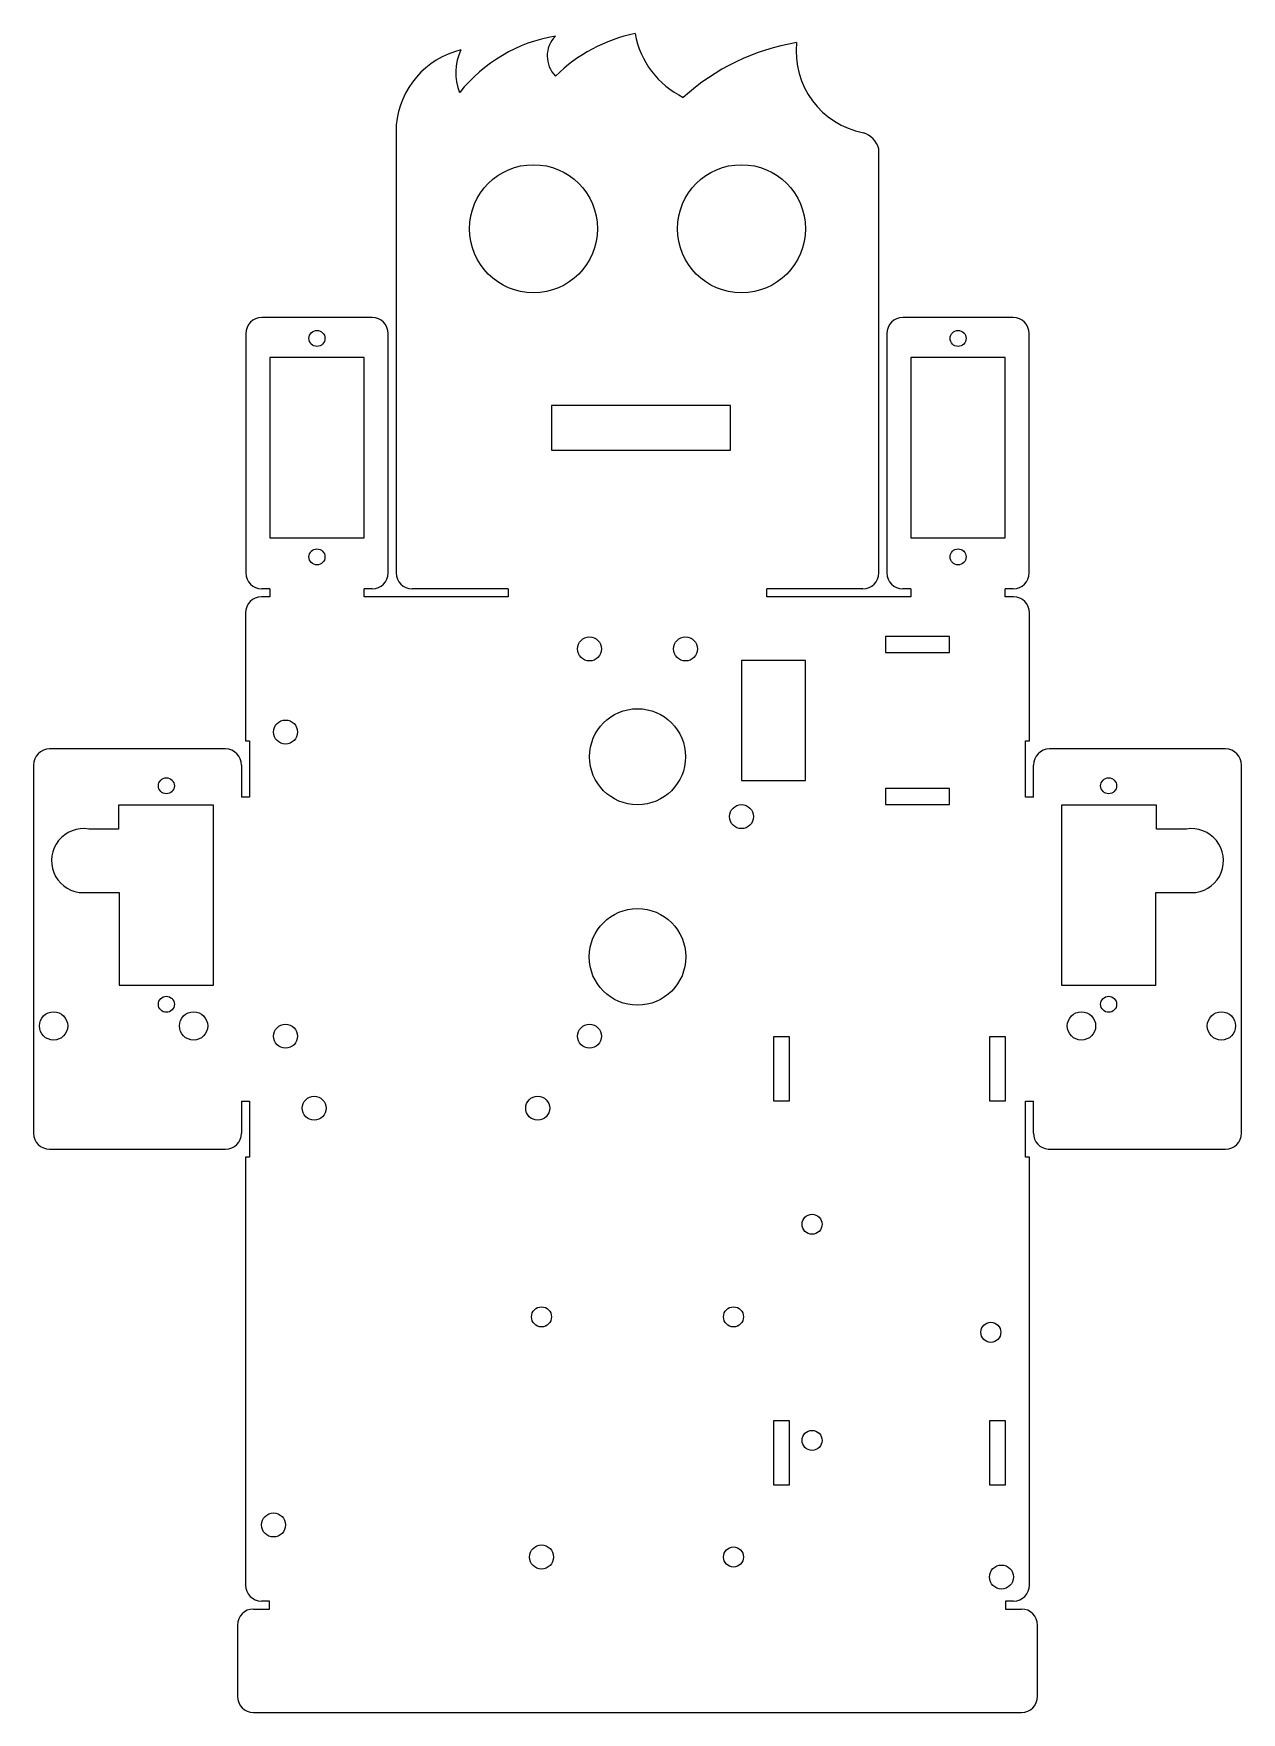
# Model space of a CAD drawing. Header units: millimetres. Extents: x -15 to 136, y -193 to 16.
import ezdxf

# ---------------------------------------------------------------- set-up
doc = ezdxf.new("R2010")
doc.units = ezdxf.units.MM
doc.layers.get('0').update_dxf_attribs({"true_color": 0xffffff})

msp = doc.modelspace()

# ---------------------------------------------------------------- linework, layer by layer
at = {"color": 7, "linetype": 'Continuous', "lineweight": 25, "true_color": 0xffffff}
for p, q in [((30.53, 4.97), (30.53, -51.02)), ((90.87, -51.02), (90.87, 1.98)), ((27.53, -19.12), (13.73, -19.12)), ((107.67, -19.12), (93.87, -19.12)), ((11.73, -21.12), (11.73, -51.02)), ((29.53, -51.02), (29.53, -21.12)), ((91.87, -21.12), (91.87, -51.02)), ((109.67, -51.02), (109.67, -21.12)), ((26.53, -24.12), (14.73, -24.12)), ((14.73, -24.12), (14.73, -46.62)), ((26.53, -46.62), (26.53, -24.12)), ((106.67, -24.12), (94.87, -24.12)), ((94.87, -24.12), (94.87, -46.62)), ((106.67, -46.62), (106.67, -24.12)), ((72.33, -30.12), (49.95, -30.12)), ((49.95, -30.12), (49.95, -35.7)), ((72.33, -35.7), (72.33, -30.12)), ((49.95, -35.7), (72.33, -35.7)), ((14.73, -46.62), (26.53, -46.62)), ((94.87, -46.62), (106.67, -46.62)), ((14.73, -54.02), (13.7, -54.02)), ((14.73, -53.02), (13.73, -53.02)), ((14.73, -53.02), (14.73, -54.02)), ((27.53, -53.02), (26.53, -53.02)), ((26.53, -54.02), (26.53, -53.02)), ((44.53, -54.02), (26.53, -54.02)), ((44.53, -53.02), (32.53, -53.02)), ((44.53, -53.02), (44.53, -54.02)), ((88.87, -53.02), (76.87, -53.02)), ((76.87, -54.02), (76.87, -53.02)), ((94.87, -54.02), (76.87, -54.02)), ((94.87, -53.02), (93.87, -53.02)), ((94.87, -53.02), (94.87, -54.02)), ((107.67, -53.02), (106.67, -53.02)), ((106.67, -54.02), (106.67, -53.02)), ((107.7, -54.02), (106.67, -54.02)), ((11.7, -56.02), (11.7, -72.02)), ((109.7, -72.02), (109.7, -56.02)), ((99.7, -58.97), (91.7, -58.97)), ((91.7, -58.97), (91.7, -60.97)), ((99.7, -60.97), (99.7, -58.97)), ((73.7, -61.97), (73.7, -76.97)), ((81.7, -61.97), (73.7, -61.97)), ((81.7, -76.97), (81.7, -61.97)), ((91.7, -60.97), (99.7, -60.97)), ((9.2, -73.02), (-12.8, -73.02)), ((11.7, -72.02), (12.2, -72.02)), ((12.2, -72.02), (12.2, -79.02)), ((109.2, -72.02), (109.7, -72.02)), ((109.2, -79.02), (109.2, -72.02)), ((134.2, -73.02), (112.2, -73.02)), ((-14.8, -75.02), (-14.8, -121.02)), ((11.2, -75.02), (11.2, -79.02)), ((110.2, -79.02), (110.2, -75.02)), ((136.2, -121.02), (136.2, -75.02)), ((73.7, -76.97), (81.7, -76.97)), ((12.2, -79.02), (11.2, -79.02)), ((99.7, -77.97), (91.7, -77.97)), ((91.7, -77.97), (91.7, -79.97)), ((99.7, -79.97), (99.7, -77.97)), ((110.2, -79.02), (109.2, -79.02)), ((7.7, -80.02), (-4.19, -80.02)), ((-4.19, -80.02), (-4.19, -83.02)), ((7.7, -102.52), (7.7, -80.02)), ((91.7, -79.97), (99.7, -79.97)), ((125.59, -80.02), (113.7, -80.02)), ((113.7, -80.02), (113.7, -102.52)), ((125.59, -83.02), (125.59, -80.02)), ((-4.19, -83.02), (-7.91, -83.02)), ((129.31, -83.02), (125.59, -83.02)), ((-9.1, -90.93), (-4.1, -90.93)), ((-4.1, -90.93), (-4.1, -102.52)), ((125.5, -102.52), (125.5, -90.93)), ((125.5, -90.93), (130.5, -90.93)), ((-4.1, -102.52), (7.7, -102.52)), ((113.7, -102.52), (125.5, -102.52)), ((79.7, -108.97), (77.7, -108.97)), ((77.7, -108.97), (77.7, -116.97)), ((79.7, -116.97), (79.7, -108.97)), ((106.7, -108.97), (104.7, -108.97)), ((104.7, -108.97), (104.7, -116.97)), ((106.7, -116.97), (106.7, -108.97)), ((11.2, -117.02), (12.2, -117.02)), ((11.2, -117.02), (11.2, -121.02)), ((12.2, -117.02), (12.2, -124.02)), ((77.7, -116.97), (79.7, -116.97)), ((104.7, -116.97), (106.7, -116.97)), ((109.2, -117.02), (110.2, -117.02)), ((109.2, -124.02), (109.2, -117.02)), ((110.2, -121.02), (110.2, -117.02)), ((-12.8, -123.02), (9.2, -123.02)), ((112.2, -123.02), (134.2, -123.02)), ((11.7, -124.02), (11.7, -177.47)), ((12.2, -124.02), (11.7, -124.02)), ((109.7, -124.02), (109.2, -124.02)), ((109.7, -177.47), (109.7, -124.02)), ((79.7, -156.97), (77.7, -156.97)), ((77.7, -156.97), (77.7, -164.97)), ((79.7, -164.97), (79.7, -156.97)), ((106.7, -156.97), (104.7, -156.97)), ((104.7, -156.97), (104.7, -164.97)), ((106.7, -164.97), (106.7, -156.97)), ((77.7, -164.97), (79.7, -164.97)), ((104.7, -164.97), (106.7, -164.97)), ((14.7, -179.47), (13.7, -179.47)), ((14.7, -180.47), (14.7, -179.47)), ((107.7, -179.47), (106.7, -179.47)), ((106.7, -179.47), (106.7, -180.47)), ((10.7, -182.47), (10.7, -191.39)), ((12.7, -180.47), (14.7, -180.47)), ((106.7, -180.47), (108.7, -180.47)), ((110.7, -191.39), (110.7, -182.47)), ((12.7, -193.39), (108.7, -193.39))]:
    msp.add_line(p, q, dxfattribs=at)
for centre, radius in [((47.7, -8.02), 8), ((73.7, -8.02), 8), ((20.63, -21.72), 1), ((100.77, -21.72), 1), ((20.63, -49.02), 1), ((100.77, -49.02), 1), ((54.7, -60.52), 1.5), ((66.7, -60.52), 1.5), ((60.7, -73.99), 6), ((16.7, -70.9), 1.5), ((1.8, -77.62), 1), ((119.6, -77.62), 1), ((73.7, -81.47), 1.5), ((60.7, -98.99), 6.04), ((1.8, -104.92), 1), ((119.6, -104.92), 1), ((-12.3, -107.62), 1.77), ((5.2, -107.62), 1.77), ((116.2, -107.62), 1.77), ((133.7, -107.62), 1.77), ((16.7, -108.9), 1.5), ((54.7, -108.9), 1.5), ((20.28, -117.9), 1.5), ((48.22, -117.9), 1.5), ((82.52, -132.4), 1.25), ((48.7, -143.97), 1.25), ((72.7, -143.97), 1.25), ((104.87, -145.9), 1.25), ((82.52, -159.4), 1.25), ((15.2, -169.97), 1.5), ((48.7, -173.97), 1.5), ((72.7, -173.97), 1.25), ((106.2, -176.47), 1.5)]:
    msp.add_circle(centre, radius, dxfattribs=at)
for centre, radius, start, end in [((53.63, -3.03), 19.35, 99.4831, 141.5581), ((52.95, 13.56), 3.54, 135.2642, 225.2642), ((64.38, -3.03), 19.8, 101.6323, 134.6592), ((71.38, 18.41), 11.18, 190.569, 243.6991), ((85.17, -12.32), 27.93, 99.4328, 132.1556), ((90.84, 14.11), 10.31, 173.6984, 259.3931), ((41.12, 3.97), 10.64, 103.6188, 174.6043), ((44.49, 11.49), 6.52, 154.314, 202.5216), ((87.99, 1.13), 3, 16.5084, 71.6178), ((13.73, -21.12), 2, 90, 180), ((27.53, -21.12), 2, 0, 90), ((93.87, -21.12), 2, 90, 180), ((107.67, -21.12), 2, 0, 90), ((13.73, -51.02), 2, 180, 270), ((27.53, -51.02), 2, 270, 0), ((32.53, -51.02), 2, 180, 270), ((88.87, -51.02), 2, 270, 0), ((93.87, -51.02), 2, 180, 270), ((107.67, -51.02), 2, 270, 0), ((13.7, -56.02), 2, 90, 180), ((107.7, -56.02), 2, 0, 90), ((-12.8, -75.02), 2, 90, 180), ((9.2, -75.02), 2, 0, 90), ((112.2, -75.02), 2, 90, 180), ((134.2, -75.02), 2, 0, 90), ((-8.55, -86.97), 4, 80.8092, 262.0968), ((129.95, -86.97), 4, 277.9032, 99.1908), ((-12.8, -121.02), 2, 180, 270), ((9.2, -121.02), 2, 270, 359.9986), ((112.2, -121.02), 2, 179.9967, 265.8747), ((134.2, -121.02), 2, 270, 0), ((112.2, -121.02), 2, 265.874, 270), ((13.7, -177.47), 2, 180, 270), ((107.7, -177.47), 2, 270, 0), ((12.7, -182.47), 2, 90, 180), ((108.7, -182.47), 2, 0, 90), ((12.7, -191.39), 2, 180, 270), ((108.7, -191.39), 2, 270, 0)]:
    msp.add_arc(centre, radius, start, end, dxfattribs=at)

doc.saveas('drawing.dxf')
